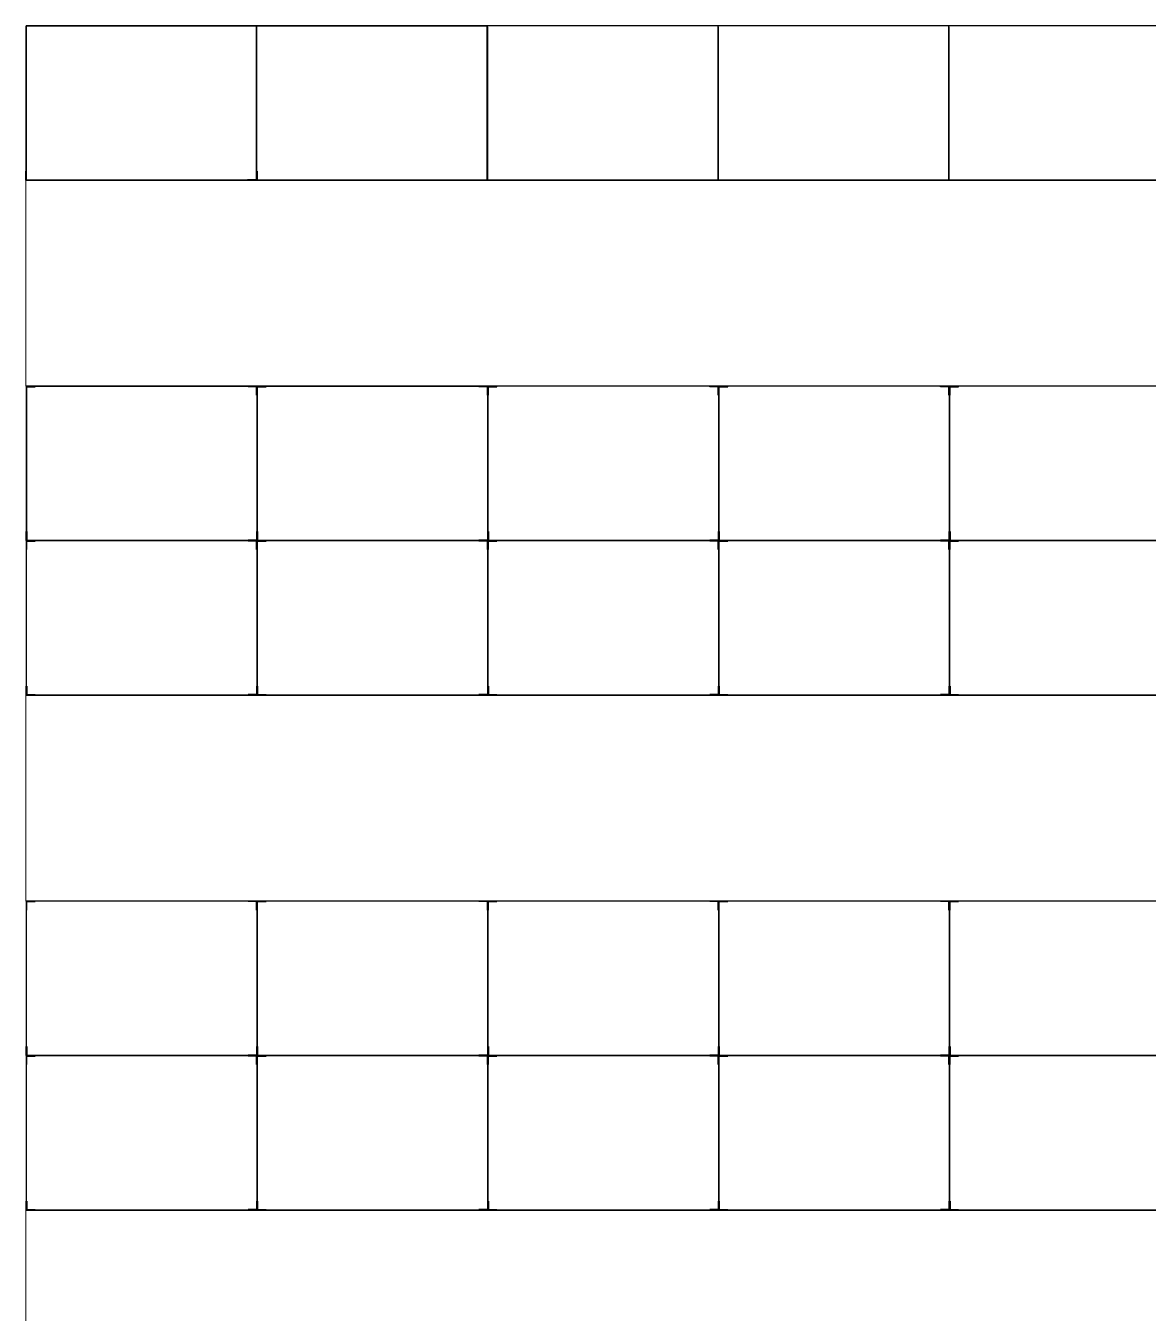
# Model space of a CAD drawing. Header units: millimetres. Extents: x 42 to 171, y 49 to 147.
# Drawn here: x 160.06 to 164.42, y 101.08 to 106.08 of the extents above; entities that cross this region are included whole.
import ezdxf

# ---------------------------------------------------------------- set-up
doc = ezdxf.new("R2010")
doc.units = ezdxf.units.MM
doc.layers.add('Mezzanine', color=160, linetype='Continuous')
doc.layers.add('WH', color=7, linetype='Continuous', lineweight=0)

msp = doc.modelspace()

# ---------------------------------------------------------------- linework, layer by layer
at = {"layer": 'Mezzanine', "color": 0}
for p, q in [((160.95549, 106.078935), (160.061175, 106.078935)), ((169.022253, 106.078935), (160.061175, 106.078935)), ((160.061175, 106.078935), (160.061175, 105.478935)), ((160.95549, 105.478935), (160.95549, 106.078935)), ((161.851797, 106.078935), (160.95549, 106.078935)), ((160.95549, 106.074922), (160.95549, 105.478935)), ((161.851797, 105.478935), (161.851797, 106.078935)), ((162.748104, 106.078935), (161.851797, 106.078935)), ((161.851797, 106.074922), (161.851797, 105.478935)), ((162.748104, 105.478935), (162.748104, 106.078935)), ((163.644411, 106.078935), (162.748104, 106.078935)), ((162.748104, 106.074922), (162.748104, 105.478935)), ((163.644411, 105.478935), (163.644411, 106.078935)), ((164.540718, 106.078935), (163.644411, 106.078935)), ((163.644411, 106.074922), (163.644411, 105.478935)), ((160.059183, 105.478935), (160.059183, 105.513935)), ((160.059183, 105.513935), (160.061175, 105.513935)), ((160.059183, 105.478935), (160.95549, 105.478935)), ((160.094039, 105.478935), (160.059183, 105.478935)), ((160.95549, 105.478935), (160.059183, 105.478935)), ((160.094039, 105.478935), (160.059183, 105.478935)), ((160.061175, 105.513935), (160.061175, 105.480935)), ((160.061175, 105.480935), (160.094039, 105.480935)), ((160.094039, 105.480935), (160.094039, 105.478935)), ((160.920633, 105.480935), (160.920633, 105.478935)), ((160.953498, 105.480935), (160.920633, 105.480935)), ((160.920633, 105.478935), (160.95549, 105.478935)), ((160.920633, 105.478935), (160.95549, 105.478935)), ((160.953498, 105.513935), (160.953498, 105.480935)), ((160.95549, 105.513935), (160.953498, 105.513935)), ((160.95549, 105.478935), (160.95549, 105.513935)), ((160.95549, 105.478935), (160.95549, 105.513935)), ((160.95549, 105.513935), (160.957482, 105.513935)), ((160.95549, 105.478935), (161.851797, 105.478935)), ((160.990346, 105.478935), (160.95549, 105.478935)), ((161.851797, 105.478935), (160.95549, 105.478935)), ((160.990346, 105.478935), (160.95549, 105.478935)), ((160.957482, 105.513935), (160.957482, 105.480935)), ((160.957482, 105.480935), (160.990346, 105.480935)), ((160.990346, 105.480935), (160.990346, 105.478935)), ((161.851797, 105.478935), (168.125946, 105.478935)), ((168.125946, 105.478935), (161.851797, 105.478935)), ((160.957482, 104.678935), (160.059183, 104.678935)), ((160.096031, 104.678935), (160.061175, 104.678935)), ((160.061175, 104.678935), (160.061175, 104.643935)), ((160.061175, 104.678935), (160.061175, 103.478935)), ((160.061175, 104.674922), (160.061175, 104.078935)), ((160.063166, 104.643935), (160.063166, 104.676935)), ((160.063166, 104.676935), (160.096031, 104.676935)), ((160.096031, 104.676935), (160.096031, 104.678935)), ((160.922625, 104.678935), (160.957482, 104.678935)), ((160.922625, 104.676935), (160.922625, 104.678935)), ((160.95549, 104.676935), (160.922625, 104.676935)), ((160.95549, 104.643935), (160.95549, 104.676935)), ((160.957482, 104.078935), (160.957482, 104.678935)), ((160.957482, 104.678935), (160.957482, 104.643935)), ((161.853789, 104.678935), (160.957482, 104.678935)), ((160.992338, 104.678935), (160.957482, 104.678935)), ((160.957482, 104.678935), (160.957482, 104.643935)), ((160.957482, 104.674922), (160.957482, 104.078935)), ((160.959473, 104.643935), (160.959473, 104.676935)), ((160.959473, 104.676935), (160.992338, 104.676935)), ((160.992338, 104.676935), (160.992338, 104.678935)), ((161.818932, 104.678935), (161.853789, 104.678935)), ((161.818932, 104.676935), (161.818932, 104.678935)), ((161.851797, 104.676935), (161.818932, 104.676935)), ((161.851797, 104.643935), (161.851797, 104.676935)), ((161.853789, 104.078935), (161.853789, 104.678935)), ((161.853789, 104.678935), (161.853789, 104.643935)), ((162.750096, 104.678935), (161.853789, 104.678935)), ((161.888645, 104.678935), (161.853789, 104.678935)), ((161.853789, 104.678935), (161.853789, 104.643935)), ((161.853789, 104.674922), (161.853789, 104.078935)), ((161.85578, 104.643935), (161.85578, 104.676935)), ((161.85578, 104.676935), (161.888645, 104.676935)), ((161.888645, 104.676935), (161.888645, 104.678935)), ((162.715239, 104.678935), (162.750096, 104.678935)), ((162.715239, 104.676935), (162.715239, 104.678935)), ((162.748104, 104.676935), (162.715239, 104.676935)), ((162.748104, 104.643935), (162.748104, 104.676935)), ((162.750096, 104.078935), (162.750096, 104.678935)), ((162.750096, 104.678935), (162.750096, 104.643935)), ((163.646403, 104.678935), (162.750096, 104.678935)), ((162.784952, 104.678935), (162.750096, 104.678935)), ((162.750096, 104.678935), (162.750096, 104.643935)), ((162.750096, 104.674922), (162.750096, 104.078935)), ((162.752087, 104.643935), (162.752087, 104.676935)), ((162.752087, 104.676935), (162.784952, 104.676935)), ((162.784952, 104.676935), (162.784952, 104.678935)), ((163.611546, 104.678935), (163.646403, 104.678935)), ((163.611546, 104.676935), (163.611546, 104.678935)), ((163.644411, 104.676935), (163.611546, 104.676935)), ((163.644411, 104.643935), (163.644411, 104.676935)), ((163.646403, 104.078935), (163.646403, 104.678935)), ((163.646403, 104.678935), (163.646403, 104.643935)), ((164.54271, 104.678935), (163.646403, 104.678935)), ((163.681259, 104.678935), (163.646403, 104.678935)), ((163.646403, 104.678935), (163.646403, 104.643935)), ((163.646403, 104.674922), (163.646403, 104.078935)), ((163.648394, 104.643935), (163.648394, 104.676935)), ((163.648394, 104.676935), (163.681259, 104.676935)), ((163.681259, 104.676935), (163.681259, 104.678935)), ((160.061175, 104.643935), (160.063166, 104.643935)), ((160.957482, 104.643935), (160.95549, 104.643935)), ((160.957482, 104.643935), (160.959473, 104.643935)), ((161.853789, 104.643935), (161.851797, 104.643935)), ((161.853789, 104.643935), (161.85578, 104.643935)), ((162.750096, 104.643935), (162.748104, 104.643935)), ((162.750096, 104.643935), (162.752087, 104.643935)), ((163.646403, 104.643935), (163.644411, 104.643935)), ((163.646403, 104.643935), (163.648394, 104.643935)), ((160.061175, 104.078935), (160.061175, 104.113935)), ((160.061175, 104.113935), (160.063166, 104.113935)), ((160.957482, 104.078935), (160.061175, 104.078935)), ((160.096031, 104.078935), (160.061175, 104.078935)), ((160.061175, 104.078935), (160.061175, 104.043935)), ((160.061175, 104.078935), (160.957482, 104.078935)), ((160.096031, 104.078935), (160.061175, 104.078935)), ((160.957482, 104.078935), (160.061175, 104.078935)), ((160.096031, 104.078935), (160.061175, 104.078935)), ((160.061175, 104.074922), (160.061175, 103.478935)), ((160.063166, 104.113935), (160.063166, 104.080935)), ((160.063166, 104.080935), (160.096031, 104.080935)), ((160.063166, 104.043935), (160.063166, 104.076935)), ((160.063166, 104.076935), (160.096031, 104.076935)), ((160.096031, 104.080935), (160.096031, 104.078935)), ((160.096031, 104.076935), (160.096031, 104.078935)), ((160.922625, 104.080935), (160.922625, 104.078935)), ((160.95549, 104.080935), (160.922625, 104.080935)), ((160.922625, 104.078935), (160.957482, 104.078935)), ((160.922625, 104.076935), (160.922625, 104.078935)), ((160.922625, 104.078935), (160.957482, 104.078935)), ((160.922625, 104.078935), (160.957482, 104.078935)), ((160.95549, 104.076935), (160.922625, 104.076935)), ((160.95549, 104.113935), (160.95549, 104.080935)), ((160.957482, 104.113935), (160.95549, 104.113935)), ((160.95549, 104.043935), (160.95549, 104.076935)), ((160.957482, 104.078935), (160.957482, 104.113935)), ((160.957482, 104.078935), (160.957482, 104.113935)), ((160.957482, 104.113935), (160.959473, 104.113935)), ((160.957482, 103.478935), (160.957482, 104.078935)), ((160.957482, 104.078935), (160.957482, 104.043935)), ((161.853789, 104.078935), (160.957482, 104.078935)), ((160.992338, 104.078935), (160.957482, 104.078935)), ((160.957482, 104.078935), (160.957482, 104.043935)), ((160.957482, 104.078935), (161.853789, 104.078935)), ((160.992338, 104.078935), (160.957482, 104.078935)), ((161.853789, 104.078935), (160.957482, 104.078935)), ((160.992338, 104.078935), (160.957482, 104.078935)), ((160.957482, 104.074922), (160.957482, 103.478935)), ((160.959473, 104.113935), (160.959473, 104.080935)), ((160.959473, 104.080935), (160.992338, 104.080935)), ((160.959473, 104.043935), (160.959473, 104.076935)), ((160.959473, 104.076935), (160.992338, 104.076935)), ((160.992338, 104.080935), (160.992338, 104.078935)), ((160.992338, 104.076935), (160.992338, 104.078935)), ((161.818932, 104.080935), (161.818932, 104.078935)), ((161.851797, 104.080935), (161.818932, 104.080935)), ((161.818932, 104.078935), (161.853789, 104.078935)), ((161.818932, 104.076935), (161.818932, 104.078935)), ((161.818932, 104.078935), (161.853789, 104.078935)), ((161.818932, 104.078935), (161.853789, 104.078935)), ((161.851797, 104.076935), (161.818932, 104.076935)), ((161.851797, 104.113935), (161.851797, 104.080935)), ((161.853789, 104.113935), (161.851797, 104.113935)), ((161.851797, 104.043935), (161.851797, 104.076935)), ((161.853789, 104.078935), (161.853789, 104.113935)), ((161.853789, 104.078935), (161.853789, 104.113935)), ((161.853789, 104.113935), (161.85578, 104.113935)), ((161.853789, 103.478935), (161.853789, 104.078935)), ((161.853789, 104.078935), (161.853789, 104.043935)), ((162.750096, 104.078935), (161.853789, 104.078935)), ((161.888645, 104.078935), (161.853789, 104.078935)), ((161.853789, 104.078935), (161.853789, 104.043935)), ((161.853789, 104.078935), (162.750096, 104.078935)), ((161.888645, 104.078935), (161.853789, 104.078935)), ((162.750096, 104.078935), (161.853789, 104.078935)), ((161.888645, 104.078935), (161.853789, 104.078935)), ((161.853789, 104.074922), (161.853789, 103.478935)), ((161.85578, 104.113935), (161.85578, 104.080935)), ((161.85578, 104.080935), (161.888645, 104.080935)), ((161.85578, 104.043935), (161.85578, 104.076935)), ((161.85578, 104.076935), (161.888645, 104.076935)), ((161.888645, 104.080935), (161.888645, 104.078935)), ((161.888645, 104.076935), (161.888645, 104.078935)), ((162.715239, 104.080935), (162.715239, 104.078935)), ((162.748104, 104.080935), (162.715239, 104.080935)), ((162.715239, 104.078935), (162.750096, 104.078935)), ((162.715239, 104.076935), (162.715239, 104.078935)), ((162.715239, 104.078935), (162.750096, 104.078935)), ((162.715239, 104.078935), (162.750096, 104.078935)), ((162.748104, 104.076935), (162.715239, 104.076935)), ((162.748104, 104.113935), (162.748104, 104.080935)), ((162.750096, 104.113935), (162.748104, 104.113935)), ((162.748104, 104.043935), (162.748104, 104.076935)), ((162.750096, 104.078935), (162.750096, 104.113935)), ((162.750096, 104.078935), (162.750096, 104.113935)), ((162.750096, 104.113935), (162.752087, 104.113935)), ((162.750096, 103.478935), (162.750096, 104.078935)), ((162.750096, 104.078935), (162.750096, 104.043935)), ((163.646403, 104.078935), (162.750096, 104.078935)), ((162.784952, 104.078935), (162.750096, 104.078935)), ((162.750096, 104.078935), (162.750096, 104.043935)), ((162.750096, 104.078935), (163.646403, 104.078935)), ((162.784952, 104.078935), (162.750096, 104.078935)), ((163.646403, 104.078935), (162.750096, 104.078935)), ((162.784952, 104.078935), (162.750096, 104.078935)), ((162.750096, 104.074922), (162.750096, 103.478935)), ((162.752087, 104.113935), (162.752087, 104.080935)), ((162.752087, 104.080935), (162.784952, 104.080935)), ((162.752087, 104.043935), (162.752087, 104.076935)), ((162.752087, 104.076935), (162.784952, 104.076935)), ((162.784952, 104.080935), (162.784952, 104.078935)), ((162.784952, 104.076935), (162.784952, 104.078935)), ((163.611546, 104.080935), (163.611546, 104.078935)), ((163.644411, 104.080935), (163.611546, 104.080935)), ((163.611546, 104.078935), (163.646403, 104.078935)), ((163.611546, 104.076935), (163.611546, 104.078935)), ((163.611546, 104.078935), (163.646403, 104.078935)), ((163.611546, 104.078935), (163.646403, 104.078935)), ((163.644411, 104.076935), (163.611546, 104.076935)), ((163.644411, 104.113935), (163.644411, 104.080935)), ((163.646403, 104.113935), (163.644411, 104.113935)), ((163.644411, 104.043935), (163.644411, 104.076935)), ((163.646403, 104.078935), (163.646403, 104.113935)), ((163.646403, 104.078935), (163.646403, 104.113935)), ((163.646403, 104.113935), (163.648394, 104.113935)), ((163.646403, 103.478935), (163.646403, 104.078935)), ((163.646403, 104.078935), (163.646403, 104.043935)), ((164.54271, 104.078935), (163.646403, 104.078935)), ((163.681259, 104.078935), (163.646403, 104.078935)), ((163.646403, 104.078935), (163.646403, 104.043935)), ((163.646403, 104.078935), (164.54271, 104.078935)), ((163.681259, 104.078935), (163.646403, 104.078935)), ((164.54271, 104.078935), (163.646403, 104.078935)), ((163.681259, 104.078935), (163.646403, 104.078935)), ((163.646403, 104.074922), (163.646403, 103.478935)), ((163.648394, 104.113935), (163.648394, 104.080935)), ((163.648394, 104.080935), (163.681259, 104.080935)), ((163.648394, 104.043935), (163.648394, 104.076935)), ((163.648394, 104.076935), (163.681259, 104.076935)), ((163.681259, 104.080935), (163.681259, 104.078935)), ((163.681259, 104.076935), (163.681259, 104.078935)), ((160.061175, 104.043935), (160.063166, 104.043935)), ((160.957482, 104.043935), (160.95549, 104.043935)), ((160.957482, 104.043935), (160.959473, 104.043935)), ((161.853789, 104.043935), (161.851797, 104.043935)), ((161.853789, 104.043935), (161.85578, 104.043935)), ((162.750096, 104.043935), (162.748104, 104.043935)), ((162.750096, 104.043935), (162.752087, 104.043935)), ((163.646403, 104.043935), (163.644411, 104.043935)), ((163.646403, 104.043935), (163.648394, 104.043935)), ((160.059183, 103.478935), (160.957482, 103.478935)), ((160.957482, 103.478935), (160.059183, 103.478935)), ((160.061175, 103.478935), (160.061175, 103.513935)), ((160.061175, 103.513935), (160.063166, 103.513935)), ((160.096031, 103.478935), (160.061175, 103.478935)), ((160.096031, 103.478935), (160.061175, 103.478935)), ((160.063166, 103.513935), (160.063166, 103.480935)), ((160.063166, 103.480935), (160.096031, 103.480935)), ((160.096031, 103.480935), (160.096031, 103.478935)), ((160.922625, 103.480935), (160.922625, 103.478935)), ((160.95549, 103.480935), (160.922625, 103.480935)), ((160.922625, 103.478935), (160.957482, 103.478935)), ((160.922625, 103.478935), (160.957482, 103.478935)), ((160.95549, 103.513935), (160.95549, 103.480935)), ((160.957482, 103.513935), (160.95549, 103.513935)), ((160.957482, 103.478935), (160.957482, 103.513935)), ((160.957482, 103.478935), (160.957482, 103.513935)), ((160.957482, 103.513935), (160.959473, 103.513935)), ((160.957482, 103.478935), (161.853789, 103.478935)), ((160.992338, 103.478935), (160.957482, 103.478935)), ((161.853789, 103.478935), (160.957482, 103.478935)), ((160.992338, 103.478935), (160.957482, 103.478935)), ((160.959473, 103.513935), (160.959473, 103.480935)), ((160.959473, 103.480935), (160.992338, 103.480935)), ((160.992338, 103.480935), (160.992338, 103.478935)), ((161.818932, 103.480935), (161.818932, 103.478935)), ((161.851797, 103.480935), (161.818932, 103.480935)), ((161.818932, 103.478935), (161.853789, 103.478935)), ((161.818932, 103.478935), (161.853789, 103.478935)), ((161.851797, 103.513935), (161.851797, 103.480935)), ((161.853789, 103.513935), (161.851797, 103.513935)), ((161.853789, 103.478935), (161.853789, 103.513935)), ((161.853789, 103.478935), (161.853789, 103.513935)), ((161.853789, 103.513935), (161.85578, 103.513935)), ((161.853789, 103.478935), (162.750096, 103.478935)), ((161.888645, 103.478935), (161.853789, 103.478935)), ((162.750096, 103.478935), (161.853789, 103.478935)), ((161.888645, 103.478935), (161.853789, 103.478935)), ((161.85578, 103.513935), (161.85578, 103.480935)), ((161.85578, 103.480935), (161.888645, 103.480935)), ((161.888645, 103.480935), (161.888645, 103.478935)), ((162.715239, 103.480935), (162.715239, 103.478935)), ((162.748104, 103.480935), (162.715239, 103.480935)), ((162.715239, 103.478935), (162.750096, 103.478935)), ((162.715239, 103.478935), (162.750096, 103.478935)), ((162.748104, 103.513935), (162.748104, 103.480935)), ((162.750096, 103.513935), (162.748104, 103.513935)), ((162.750096, 103.478935), (162.750096, 103.513935)), ((162.750096, 103.478935), (162.750096, 103.513935)), ((162.750096, 103.513935), (162.752087, 103.513935)), ((162.750096, 103.478935), (163.646403, 103.478935)), ((162.784952, 103.478935), (162.750096, 103.478935)), ((163.646403, 103.478935), (162.750096, 103.478935)), ((162.784952, 103.478935), (162.750096, 103.478935)), ((162.752087, 103.513935), (162.752087, 103.480935)), ((162.752087, 103.480935), (162.784952, 103.480935)), ((162.784952, 103.480935), (162.784952, 103.478935)), ((163.611546, 103.480935), (163.611546, 103.478935)), ((163.644411, 103.480935), (163.611546, 103.480935)), ((163.611546, 103.478935), (163.646403, 103.478935)), ((163.611546, 103.478935), (163.646403, 103.478935)), ((163.644411, 103.513935), (163.644411, 103.480935)), ((163.646403, 103.513935), (163.644411, 103.513935)), ((163.646403, 103.478935), (163.646403, 103.513935)), ((163.646403, 103.478935), (163.646403, 103.513935)), ((163.646403, 103.513935), (163.648394, 103.513935)), ((163.646403, 103.478935), (164.54271, 103.478935)), ((163.681259, 103.478935), (163.646403, 103.478935)), ((164.54271, 103.478935), (163.646403, 103.478935)), ((163.681259, 103.478935), (163.646403, 103.478935)), ((163.648394, 103.513935), (163.648394, 103.480935)), ((163.648394, 103.480935), (163.681259, 103.480935)), ((163.681259, 103.480935), (163.681259, 103.478935)), ((160.957482, 102.678935), (160.059183, 102.678935)), ((160.096031, 102.678935), (160.061175, 102.678935)), ((160.061175, 102.678935), (160.061175, 102.643935)), ((160.061175, 102.678935), (160.061175, 101.478935)), ((160.061175, 102.674922), (160.061175, 102.078935)), ((160.063166, 102.643935), (160.063166, 102.676935)), ((160.063166, 102.676935), (160.096031, 102.676935)), ((160.096031, 102.676935), (160.096031, 102.678935)), ((160.922625, 102.678935), (160.957482, 102.678935)), ((160.922625, 102.676935), (160.922625, 102.678935)), ((160.95549, 102.676935), (160.922625, 102.676935)), ((160.95549, 102.643935), (160.95549, 102.676935)), ((160.957482, 102.078935), (160.957482, 102.678935)), ((160.957482, 102.678935), (160.957482, 102.643935)), ((161.853789, 102.678935), (160.957482, 102.678935)), ((160.992338, 102.678935), (160.957482, 102.678935)), ((160.957482, 102.678935), (160.957482, 102.643935)), ((160.957482, 102.674922), (160.957482, 102.078935)), ((160.959473, 102.643935), (160.959473, 102.676935)), ((160.959473, 102.676935), (160.992338, 102.676935)), ((160.992338, 102.676935), (160.992338, 102.678935)), ((161.818932, 102.678935), (161.853789, 102.678935)), ((161.818932, 102.676935), (161.818932, 102.678935)), ((161.851797, 102.676935), (161.818932, 102.676935)), ((161.851797, 102.643935), (161.851797, 102.676935)), ((161.853789, 102.078935), (161.853789, 102.678935)), ((161.853789, 102.678935), (161.853789, 102.643935)), ((162.750096, 102.678935), (161.853789, 102.678935)), ((161.888645, 102.678935), (161.853789, 102.678935)), ((161.853789, 102.678935), (161.853789, 102.643935)), ((161.853789, 102.674922), (161.853789, 102.078935)), ((161.85578, 102.643935), (161.85578, 102.676935)), ((161.85578, 102.676935), (161.888645, 102.676935)), ((161.888645, 102.676935), (161.888645, 102.678935)), ((162.715239, 102.678935), (162.750096, 102.678935)), ((162.715239, 102.676935), (162.715239, 102.678935)), ((162.748104, 102.676935), (162.715239, 102.676935)), ((162.748104, 102.643935), (162.748104, 102.676935)), ((162.750096, 102.078935), (162.750096, 102.678935)), ((162.750096, 102.678935), (162.750096, 102.643935)), ((163.646403, 102.678935), (162.750096, 102.678935)), ((162.784952, 102.678935), (162.750096, 102.678935)), ((162.750096, 102.678935), (162.750096, 102.643935)), ((162.750096, 102.674922), (162.750096, 102.078935)), ((162.752087, 102.643935), (162.752087, 102.676935)), ((162.752087, 102.676935), (162.784952, 102.676935)), ((162.784952, 102.676935), (162.784952, 102.678935)), ((163.611546, 102.678935), (163.646403, 102.678935)), ((163.611546, 102.676935), (163.611546, 102.678935)), ((163.644411, 102.676935), (163.611546, 102.676935)), ((163.644411, 102.643935), (163.644411, 102.676935)), ((163.646403, 102.078935), (163.646403, 102.678935)), ((163.646403, 102.678935), (163.646403, 102.643935)), ((164.54271, 102.678935), (163.646403, 102.678935)), ((163.681259, 102.678935), (163.646403, 102.678935)), ((163.646403, 102.678935), (163.646403, 102.643935)), ((163.646403, 102.674922), (163.646403, 102.078935)), ((163.648394, 102.643935), (163.648394, 102.676935)), ((163.648394, 102.676935), (163.681259, 102.676935)), ((163.681259, 102.676935), (163.681259, 102.678935)), ((160.061175, 102.643935), (160.063166, 102.643935)), ((160.957482, 102.643935), (160.95549, 102.643935)), ((160.957482, 102.643935), (160.959473, 102.643935)), ((161.853789, 102.643935), (161.851797, 102.643935)), ((161.853789, 102.643935), (161.85578, 102.643935)), ((162.750096, 102.643935), (162.748104, 102.643935)), ((162.750096, 102.643935), (162.752087, 102.643935)), ((163.646403, 102.643935), (163.644411, 102.643935)), ((163.646403, 102.643935), (163.648394, 102.643935)), ((160.061175, 102.078935), (160.061175, 102.113935)), ((160.061175, 102.113935), (160.063166, 102.113935)), ((160.957482, 102.078935), (160.061175, 102.078935)), ((160.096031, 102.078935), (160.061175, 102.078935)), ((160.061175, 102.078935), (160.061175, 102.043935)), ((160.061175, 102.078935), (160.957482, 102.078935)), ((160.096031, 102.078935), (160.061175, 102.078935)), ((160.957482, 102.078935), (160.061175, 102.078935)), ((160.096031, 102.078935), (160.061175, 102.078935)), ((160.061175, 102.074922), (160.061175, 101.478935)), ((160.063166, 102.113935), (160.063166, 102.080935)), ((160.063166, 102.080935), (160.096031, 102.080935)), ((160.063166, 102.043935), (160.063166, 102.076935)), ((160.063166, 102.076935), (160.096031, 102.076935)), ((160.096031, 102.080935), (160.096031, 102.078935)), ((160.096031, 102.076935), (160.096031, 102.078935)), ((160.922625, 102.080935), (160.922625, 102.078935)), ((160.95549, 102.080935), (160.922625, 102.080935)), ((160.922625, 102.078935), (160.957482, 102.078935)), ((160.922625, 102.076935), (160.922625, 102.078935)), ((160.922625, 102.078935), (160.957482, 102.078935)), ((160.922625, 102.078935), (160.957482, 102.078935)), ((160.95549, 102.076935), (160.922625, 102.076935)), ((160.95549, 102.113935), (160.95549, 102.080935)), ((160.957482, 102.113935), (160.95549, 102.113935)), ((160.95549, 102.043935), (160.95549, 102.076935)), ((160.957482, 102.078935), (160.957482, 102.113935)), ((160.957482, 102.078935), (160.957482, 102.113935)), ((160.957482, 102.113935), (160.959473, 102.113935)), ((160.957482, 101.478935), (160.957482, 102.078935)), ((160.957482, 102.078935), (160.957482, 102.043935)), ((161.853789, 102.078935), (160.957482, 102.078935)), ((160.992338, 102.078935), (160.957482, 102.078935)), ((160.957482, 102.078935), (160.957482, 102.043935)), ((160.957482, 102.078935), (161.853789, 102.078935)), ((160.992338, 102.078935), (160.957482, 102.078935)), ((161.853789, 102.078935), (160.957482, 102.078935)), ((160.992338, 102.078935), (160.957482, 102.078935)), ((160.957482, 102.074922), (160.957482, 101.478935)), ((160.959473, 102.113935), (160.959473, 102.080935)), ((160.959473, 102.080935), (160.992338, 102.080935)), ((160.959473, 102.043935), (160.959473, 102.076935)), ((160.959473, 102.076935), (160.992338, 102.076935)), ((160.992338, 102.080935), (160.992338, 102.078935)), ((160.992338, 102.076935), (160.992338, 102.078935)), ((161.818932, 102.080935), (161.818932, 102.078935)), ((161.851797, 102.080935), (161.818932, 102.080935)), ((161.818932, 102.078935), (161.853789, 102.078935)), ((161.818932, 102.076935), (161.818932, 102.078935)), ((161.818932, 102.078935), (161.853789, 102.078935)), ((161.818932, 102.078935), (161.853789, 102.078935)), ((161.851797, 102.076935), (161.818932, 102.076935)), ((161.851797, 102.113935), (161.851797, 102.080935)), ((161.853789, 102.113935), (161.851797, 102.113935)), ((161.851797, 102.043935), (161.851797, 102.076935)), ((161.853789, 102.078935), (161.853789, 102.113935)), ((161.853789, 102.078935), (161.853789, 102.113935)), ((161.853789, 102.113935), (161.85578, 102.113935)), ((161.853789, 101.478935), (161.853789, 102.078935)), ((161.853789, 102.078935), (161.853789, 102.043935)), ((162.750096, 102.078935), (161.853789, 102.078935)), ((161.888645, 102.078935), (161.853789, 102.078935)), ((161.853789, 102.078935), (161.853789, 102.043935)), ((161.853789, 102.078935), (162.750096, 102.078935)), ((161.888645, 102.078935), (161.853789, 102.078935)), ((162.750096, 102.078935), (161.853789, 102.078935)), ((161.888645, 102.078935), (161.853789, 102.078935)), ((161.853789, 102.074922), (161.853789, 101.478935)), ((161.85578, 102.113935), (161.85578, 102.080935)), ((161.85578, 102.080935), (161.888645, 102.080935)), ((161.85578, 102.043935), (161.85578, 102.076935)), ((161.85578, 102.076935), (161.888645, 102.076935)), ((161.888645, 102.080935), (161.888645, 102.078935)), ((161.888645, 102.076935), (161.888645, 102.078935)), ((162.715239, 102.080935), (162.715239, 102.078935)), ((162.748104, 102.080935), (162.715239, 102.080935)), ((162.715239, 102.078935), (162.750096, 102.078935)), ((162.715239, 102.076935), (162.715239, 102.078935)), ((162.715239, 102.078935), (162.750096, 102.078935)), ((162.715239, 102.078935), (162.750096, 102.078935)), ((162.748104, 102.076935), (162.715239, 102.076935)), ((162.748104, 102.113935), (162.748104, 102.080935)), ((162.750096, 102.113935), (162.748104, 102.113935)), ((162.748104, 102.043935), (162.748104, 102.076935)), ((162.750096, 102.078935), (162.750096, 102.113935)), ((162.750096, 102.078935), (162.750096, 102.113935)), ((162.750096, 102.113935), (162.752087, 102.113935)), ((162.750096, 101.478935), (162.750096, 102.078935)), ((162.750096, 102.078935), (162.750096, 102.043935)), ((163.646403, 102.078935), (162.750096, 102.078935)), ((162.784952, 102.078935), (162.750096, 102.078935)), ((162.750096, 102.078935), (162.750096, 102.043935)), ((162.750096, 102.078935), (163.646403, 102.078935)), ((162.784952, 102.078935), (162.750096, 102.078935)), ((163.646403, 102.078935), (162.750096, 102.078935)), ((162.784952, 102.078935), (162.750096, 102.078935)), ((162.750096, 102.074922), (162.750096, 101.478935)), ((162.752087, 102.113935), (162.752087, 102.080935)), ((162.752087, 102.080935), (162.784952, 102.080935)), ((162.752087, 102.043935), (162.752087, 102.076935)), ((162.752087, 102.076935), (162.784952, 102.076935)), ((162.784952, 102.080935), (162.784952, 102.078935)), ((162.784952, 102.076935), (162.784952, 102.078935)), ((163.611546, 102.080935), (163.611546, 102.078935)), ((163.644411, 102.080935), (163.611546, 102.080935)), ((163.611546, 102.078935), (163.646403, 102.078935)), ((163.611546, 102.076935), (163.611546, 102.078935)), ((163.611546, 102.078935), (163.646403, 102.078935)), ((163.611546, 102.078935), (163.646403, 102.078935)), ((163.644411, 102.076935), (163.611546, 102.076935)), ((163.644411, 102.113935), (163.644411, 102.080935)), ((163.646403, 102.113935), (163.644411, 102.113935)), ((163.644411, 102.043935), (163.644411, 102.076935)), ((163.646403, 102.078935), (163.646403, 102.113935)), ((163.646403, 102.078935), (163.646403, 102.113935)), ((163.646403, 102.113935), (163.648394, 102.113935)), ((163.646403, 101.478935), (163.646403, 102.078935)), ((163.646403, 102.078935), (163.646403, 102.043935)), ((164.54271, 102.078935), (163.646403, 102.078935)), ((163.681259, 102.078935), (163.646403, 102.078935)), ((163.646403, 102.078935), (163.646403, 102.043935)), ((163.646403, 102.078935), (164.54271, 102.078935)), ((163.681259, 102.078935), (163.646403, 102.078935)), ((164.54271, 102.078935), (163.646403, 102.078935)), ((163.681259, 102.078935), (163.646403, 102.078935)), ((163.646403, 102.074922), (163.646403, 101.478935)), ((163.648394, 102.113935), (163.648394, 102.080935)), ((163.648394, 102.080935), (163.681259, 102.080935)), ((163.648394, 102.043935), (163.648394, 102.076935)), ((163.648394, 102.076935), (163.681259, 102.076935)), ((163.681259, 102.080935), (163.681259, 102.078935)), ((163.681259, 102.076935), (163.681259, 102.078935)), ((160.061175, 102.043935), (160.063166, 102.043935)), ((160.957482, 102.043935), (160.95549, 102.043935)), ((160.957482, 102.043935), (160.959473, 102.043935)), ((161.853789, 102.043935), (161.851797, 102.043935)), ((161.853789, 102.043935), (161.85578, 102.043935)), ((162.750096, 102.043935), (162.748104, 102.043935)), ((162.750096, 102.043935), (162.752087, 102.043935)), ((163.646403, 102.043935), (163.644411, 102.043935)), ((163.646403, 102.043935), (163.648394, 102.043935)), ((160.059183, 101.478935), (160.957482, 101.478935)), ((160.957482, 101.478935), (160.059183, 101.478935)), ((160.061175, 101.478935), (160.061175, 101.513935)), ((160.061175, 101.513935), (160.063166, 101.513935)), ((160.096031, 101.478935), (160.061175, 101.478935)), ((160.096031, 101.478935), (160.061175, 101.478935)), ((160.063166, 101.513935), (160.063166, 101.480935)), ((160.063166, 101.480935), (160.096031, 101.480935)), ((160.096031, 101.480935), (160.096031, 101.478935)), ((160.922625, 101.480935), (160.922625, 101.478935)), ((160.95549, 101.480935), (160.922625, 101.480935)), ((160.922625, 101.478935), (160.957482, 101.478935)), ((160.922625, 101.478935), (160.957482, 101.478935)), ((160.95549, 101.513935), (160.95549, 101.480935)), ((160.957482, 101.513935), (160.95549, 101.513935)), ((160.957482, 101.478935), (160.957482, 101.513935)), ((160.957482, 101.478935), (160.957482, 101.513935)), ((160.957482, 101.513935), (160.959473, 101.513935)), ((160.957482, 101.478935), (161.853789, 101.478935)), ((160.992338, 101.478935), (160.957482, 101.478935)), ((161.853789, 101.478935), (160.957482, 101.478935)), ((160.992338, 101.478935), (160.957482, 101.478935)), ((160.959473, 101.513935), (160.959473, 101.480935)), ((160.959473, 101.480935), (160.992338, 101.480935)), ((160.992338, 101.480935), (160.992338, 101.478935)), ((161.818932, 101.480935), (161.818932, 101.478935)), ((161.851797, 101.480935), (161.818932, 101.480935)), ((161.818932, 101.478935), (161.853789, 101.478935)), ((161.818932, 101.478935), (161.853789, 101.478935)), ((161.851797, 101.513935), (161.851797, 101.480935)), ((161.853789, 101.513935), (161.851797, 101.513935)), ((161.853789, 101.478935), (161.853789, 101.513935)), ((161.853789, 101.478935), (161.853789, 101.513935)), ((161.853789, 101.513935), (161.85578, 101.513935)), ((161.853789, 101.478935), (162.750096, 101.478935)), ((161.888645, 101.478935), (161.853789, 101.478935)), ((162.750096, 101.478935), (161.853789, 101.478935)), ((161.888645, 101.478935), (161.853789, 101.478935)), ((161.85578, 101.513935), (161.85578, 101.480935)), ((161.85578, 101.480935), (161.888645, 101.480935)), ((161.888645, 101.480935), (161.888645, 101.478935)), ((162.715239, 101.480935), (162.715239, 101.478935)), ((162.748104, 101.480935), (162.715239, 101.480935)), ((162.715239, 101.478935), (162.750096, 101.478935)), ((162.715239, 101.478935), (162.750096, 101.478935)), ((162.748104, 101.513935), (162.748104, 101.480935)), ((162.750096, 101.513935), (162.748104, 101.513935)), ((162.750096, 101.478935), (162.750096, 101.513935)), ((162.750096, 101.478935), (162.750096, 101.513935)), ((162.750096, 101.513935), (162.752087, 101.513935)), ((162.750096, 101.478935), (163.646403, 101.478935)), ((162.784952, 101.478935), (162.750096, 101.478935)), ((163.646403, 101.478935), (162.750096, 101.478935)), ((162.784952, 101.478935), (162.750096, 101.478935)), ((162.752087, 101.513935), (162.752087, 101.480935)), ((162.752087, 101.480935), (162.784952, 101.480935)), ((162.784952, 101.480935), (162.784952, 101.478935)), ((163.611546, 101.480935), (163.611546, 101.478935)), ((163.644411, 101.480935), (163.611546, 101.480935)), ((163.611546, 101.478935), (163.646403, 101.478935)), ((163.611546, 101.478935), (163.646403, 101.478935)), ((163.644411, 101.513935), (163.644411, 101.480935)), ((163.646403, 101.513935), (163.644411, 101.513935)), ((163.646403, 101.478935), (163.646403, 101.513935)), ((163.646403, 101.478935), (163.646403, 101.513935)), ((163.646403, 101.513935), (163.648394, 101.513935)), ((163.646403, 101.478935), (164.54271, 101.478935)), ((163.681259, 101.478935), (163.646403, 101.478935)), ((164.54271, 101.478935), (163.646403, 101.478935)), ((163.681259, 101.478935), (163.646403, 101.478935)), ((163.648394, 101.513935), (163.648394, 101.480935)), ((163.648394, 101.480935), (163.681259, 101.480935)), ((163.681259, 101.480935), (163.681259, 101.478935))]:
    msp.add_line(p, q, dxfattribs=at)
for points in [[(160.061175, 106.078935), (160.95549, 106.078935), (160.95549, 105.478935), (160.061175, 105.478935)], [(160.95549, 106.078935), (161.849805, 106.078935), (161.849805, 105.478935), (160.95549, 105.478935)], [(160.063214, 104.678935), (160.95753, 104.678935), (160.95753, 104.078935), (160.063214, 104.078935)], [(160.959473, 104.678935), (161.853789, 104.678935), (161.853789, 104.078935), (160.959473, 104.078935)]]:
    msp.add_lwpolyline(points, close=True, dxfattribs=at)
at = {"layer": 'WH', "color": 252}
for p, q in [((160.059183, 105.478935), (160.059183, 104.678935)), ((160.059183, 103.478935), (160.059183, 102.678935)), ((160.059183, 101.478935), (160.059183, 100.678935))]:
    msp.add_line(p, q, dxfattribs=at)

doc.saveas('drawing.dxf')
